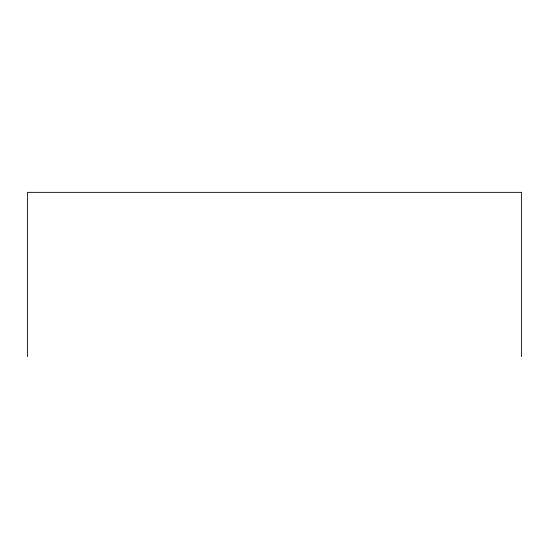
<?xml version="1.0" encoding="UTF-8"?>
<svg xmlns="http://www.w3.org/2000/svg" width="549" height="549" viewBox="0 0 549 549"><rect width="100%" height="100%" fill="white"/><g stroke="black" fill="none" stroke-linecap="round" stroke-linejoin="round"><path stroke-width="0.82" d="M521.55 356.644L521.55 192.356L27.45 192.356L27.45 356.644"/></g></svg>
